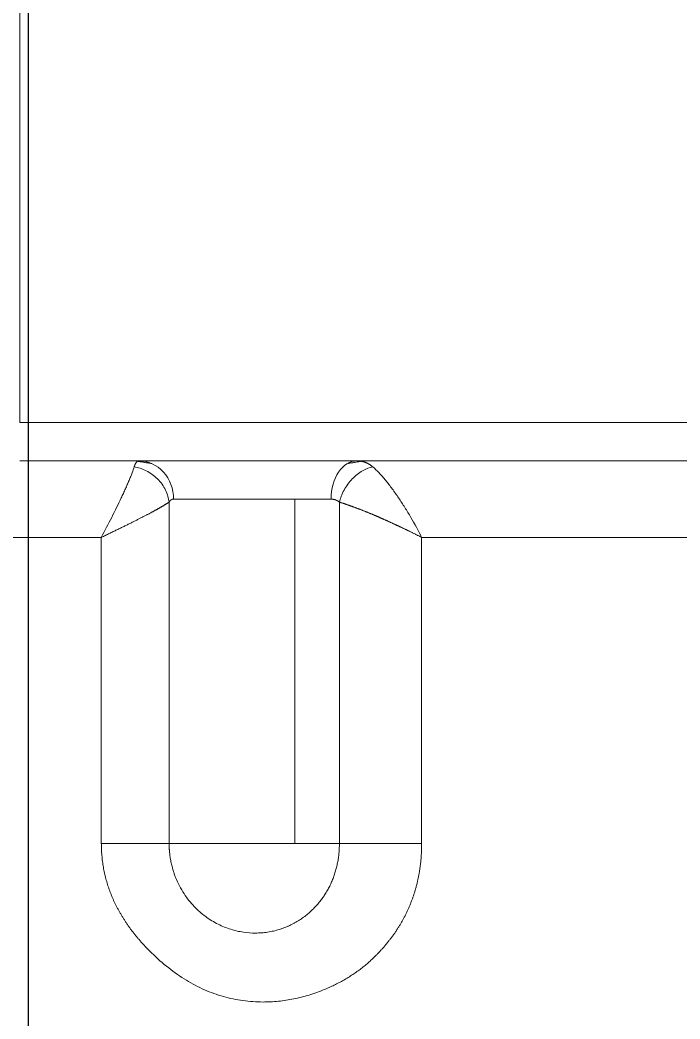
# Model space of a CAD drawing. Header units: millimetres. Extents: x 2915 to 5291, y 1031 to 4391.
# Drawn here: x 3776.96 to 3785.58, y 2247.19 to 2260.24 of the extents above; entities that cross this region are included whole.
import ezdxf

# ---------------------------------------------------------------- set-up
doc = ezdxf.new("R2010")
doc.units = ezdxf.units.MM
doc.linetypes.add('CENTERX2', pattern=[20.32, 12.7, -2.54, 2.54, -2.54])
doc.layers.add('CENTER', color=1, linetype='CENTERX2')

msp = doc.modelspace()

# ---------------------------------------------------------------- linework, layer by layer
at = {"linetype": 'Continuous', "lineweight": 13, "extrusion": (0, 1, 0)}
for p, q in [((3776.959, 2278.983), (3776.959, 2254.983)), ((3776.959, 2254.983), (3794.209, 2254.983)), ((3778.967, 2253.983), (3780.551, 2253.983)), ((3780.551, 2253.983), (3781.023, 2253.983)), ((3780.551, 2253.983), (3780.551, 2249.483)), ((3778.908, 2253.943), (3778.908, 2249.483)), ((3781.133, 2249.483), (3781.133, 2253.943)), ((3773.525, 2253.483), (3778.022, 2253.483)), ((3778.022, 2253.483), (3778.022, 2249.483)), ((3782.208, 2253.483), (3786.263, 2253.483)), ((3782.208, 2249.483), (3782.208, 2253.483)), ((3780.551, 2249.483), (3778.908, 2249.483)), ((3781.133, 2249.483), (3780.551, 2249.483))]:
    msp.add_line(p, q, dxfattribs=at)
at = {"linetype": 'Continuous', "lineweight": 18, "extrusion": (0, 1, 0)}
msp.add_line((3776.959, 2254.483), (3793.709, 2254.483), dxfattribs=at)
at = {"linetype": 'Continuous', "lineweight": 13}
for centre, major_axis, ratio, start_param, end_param in [((3778.515, 2253.983), (0, -0.5), 0.903159, 1.570796, 3.141593), ((3781.363, 2253.983), (0, 0.5), 0.678686, 0, 1.570796)]:
    msp.add_ellipse(centre, major_axis=major_axis, ratio=ratio, start_param=start_param, end_param=end_param, dxfattribs=at)
for points, knots in [([(3778.451, 2254.404), (3778.445, 2254.381), (3778.431, 2254.341), (3778.406, 2254.278), (3778.385, 2254.227), (3778.362, 2254.173), (3778.337, 2254.117), (3778.31, 2254.059), (3778.273, 2253.978), (3778.222, 2253.874), (3778.18, 2253.788), (3778.114, 2253.659), (3778.069, 2253.571), (3778.022, 2253.483)], [0, 0, 0, 0, 0.125, 0.1875, 0.25, 0.3125, 0.375, 0.4375, 0.5, 0.625, 0.75, 0.75, 1, 1, 1, 1]), ([(3778.908, 2253.943), (3778.902, 2253.994), (3778.879, 2254.075), (3778.818, 2254.178), (3778.758, 2254.249), (3778.687, 2254.309), (3778.584, 2254.371), (3778.502, 2254.396), (3778.451, 2254.404)], [0, 0, 0, 0, 0.250916, 0.37638, 0.501844, 0.627308, 0.752771, 1, 1, 1, 1]), ([(3781.57, 2254.404), (3781.527, 2254.396), (3781.458, 2254.371), (3781.366, 2254.309), (3781.3, 2254.249), (3781.241, 2254.178), (3781.176, 2254.075), (3781.145, 2253.994), (3781.133, 2253.943)], [0, 0, 0, 0, 0.247163, 0.37264, 0.498117, 0.623594, 0.749071, 1, 1, 1, 1]), ([(3782.208, 2253.483), (3782.164, 2253.571), (3782.116, 2253.659), (3782.041, 2253.788), (3781.989, 2253.874), (3781.921, 2253.978), (3781.866, 2254.059), (3781.823, 2254.117), (3781.781, 2254.173), (3781.738, 2254.227), (3781.695, 2254.278), (3781.638, 2254.341), (3781.597, 2254.381), (3781.57, 2254.404)], [0, 0, 0, 0, 0.25, 0.25, 0.375, 0.5, 0.5625, 0.625, 0.6875, 0.75, 0.8125, 0.875, 1, 1, 1, 1]), ([(3778.967, 2253.983), (3778.966, 2253.983), (3778.963, 2253.983), (3778.959, 2253.982), (3778.955, 2253.982), (3778.951, 2253.981), (3778.948, 2253.98), (3778.944, 2253.978), (3778.941, 2253.977), (3778.937, 2253.975), (3778.934, 2253.973), (3778.931, 2253.971), (3778.928, 2253.968), (3778.925, 2253.965), (3778.922, 2253.962), (3778.919, 2253.959), (3778.916, 2253.955), (3778.913, 2253.952), (3778.91, 2253.948), (3778.909, 2253.945), (3778.908, 2253.943)], [0, 0, 0, 0, 0.05692, 0.11346, 0.169659, 0.225558, 0.281196, 0.336616, 0.39186, 0.446968, 0.501984, 0.55695, 0.611909, 0.666904, 0.721978, 0.777173, 0.83253, 0.888093, 0.943903, 1, 1, 1, 1]), ([(3781.133, 2253.943), (3781.131, 2253.945), (3781.128, 2253.948), (3781.122, 2253.952), (3781.117, 2253.955), (3781.111, 2253.959), (3781.105, 2253.962), (3781.1, 2253.965), (3781.094, 2253.968), (3781.088, 2253.971), (3781.082, 2253.973), (3781.076, 2253.975), (3781.069, 2253.977), (3781.063, 2253.978), (3781.057, 2253.98), (3781.05, 2253.981), (3781.044, 2253.982), (3781.037, 2253.982), (3781.03, 2253.983), (3781.026, 2253.983), (3781.023, 2253.983)], [0, 0, 0, 0, 0.056097, 0.111907, 0.16747, 0.222827, 0.278022, 0.333096, 0.388091, 0.44305, 0.498016, 0.553032, 0.60814, 0.663384, 0.718804, 0.774442, 0.830341, 0.88654, 0.94308, 1, 1, 1, 1]), ([(3778.908, 2253.943), (3778.906, 2253.942), (3778.903, 2253.941), (3778.898, 2253.938), (3778.893, 2253.934), (3778.888, 2253.931), (3778.882, 2253.927), (3778.876, 2253.924), (3778.87, 2253.92), (3778.863, 2253.916), (3778.856, 2253.911), (3778.849, 2253.907), (3778.841, 2253.902), (3778.833, 2253.897), (3778.825, 2253.893), (3778.816, 2253.887), (3778.807, 2253.882), (3778.797, 2253.876), (3778.788, 2253.871), (3778.777, 2253.865), (3778.767, 2253.859), (3778.756, 2253.853), (3778.745, 2253.846), (3778.733, 2253.84), (3778.721, 2253.833), (3778.708, 2253.826), (3778.695, 2253.819), (3778.681, 2253.811), (3778.667, 2253.804), (3778.653, 2253.796), (3778.638, 2253.788), (3778.623, 2253.78), (3778.607, 2253.772), (3778.591, 2253.764), (3778.575, 2253.755), (3778.558, 2253.746), (3778.54, 2253.738), (3778.522, 2253.728), (3778.504, 2253.719), (3778.485, 2253.71), (3778.466, 2253.7), (3778.446, 2253.69), (3778.426, 2253.68), (3778.406, 2253.67), (3778.384, 2253.66), (3778.363, 2253.649), (3778.341, 2253.638), (3778.319, 2253.627), (3778.296, 2253.616), (3778.273, 2253.605), (3778.25, 2253.594), (3778.226, 2253.582), (3778.201, 2253.57), (3778.177, 2253.558), (3778.152, 2253.546), (3778.127, 2253.534), (3778.101, 2253.521), (3778.075, 2253.509), (3778.049, 2253.496), (3778.031, 2253.487), (3778.022, 2253.483)], [0, 0, 0, 0, 0.011436, 0.023066, 0.03489, 0.046909, 0.059124, 0.071536, 0.084146, 0.096954, 0.109961, 0.123168, 0.136575, 0.150183, 0.163993, 0.178005, 0.192219, 0.206636, 0.221257, 0.236081, 0.251111, 0.266345, 0.281784, 0.297429, 0.31328, 0.329338, 0.345602, 0.362073, 0.378752, 0.395638, 0.412733, 0.430036, 0.447547, 0.465267, 0.483197, 0.501335, 0.519684, 0.538242, 0.55701, 0.575989, 0.595178, 0.614577, 0.634188, 0.65401, 0.674043, 0.694287, 0.714743, 0.735411, 0.756291, 0.777383, 0.798687, 0.820204, 0.841933, 0.863875, 0.886029, 0.908397, 0.930978, 0.953772, 0.976779, 1, 1, 1, 1]), ([(3781.581, 2253.777), (3781.576, 2253.779), (3781.567, 2253.783), (3781.553, 2253.789), (3781.539, 2253.794), (3781.526, 2253.8), (3781.512, 2253.805), (3781.499, 2253.811), (3781.486, 2253.816), (3781.473, 2253.821), (3781.46, 2253.826), (3781.447, 2253.831), (3781.435, 2253.836), (3781.422, 2253.841), (3781.41, 2253.846), (3781.398, 2253.851), (3781.386, 2253.855), (3781.374, 2253.86), (3781.362, 2253.864), (3781.35, 2253.869), (3781.339, 2253.873), (3781.328, 2253.877), (3781.316, 2253.881), (3781.305, 2253.885), (3781.294, 2253.889), (3781.284, 2253.893), (3781.273, 2253.897), (3781.263, 2253.901), (3781.252, 2253.904), (3781.242, 2253.908), (3781.232, 2253.911), (3781.223, 2253.915), (3781.213, 2253.918), (3781.203, 2253.921), (3781.194, 2253.924), (3781.185, 2253.927), (3781.176, 2253.93), (3781.167, 2253.933), (3781.158, 2253.936), (3781.15, 2253.938), (3781.141, 2253.941), (3781.136, 2253.943), (3781.133, 2253.943)], [0, 0, 0, 0, 0.027544, 0.054952, 0.082224, 0.10936, 0.13636, 0.163226, 0.189957, 0.216554, 0.243018, 0.269349, 0.295547, 0.321613, 0.347547, 0.373351, 0.399023, 0.424566, 0.449978, 0.475262, 0.500417, 0.525444, 0.550344, 0.575116, 0.599763, 0.624283, 0.648678, 0.672949, 0.697095, 0.721118, 0.745018, 0.768796, 0.792453, 0.815988, 0.839404, 0.862699, 0.885876, 0.908934, 0.931875, 0.954699, 0.977407, 1, 1, 1, 1]), ([(3782.208, 2253.483), (3782.203, 2253.485), (3782.193, 2253.491), (3782.178, 2253.498), (3782.163, 2253.506), (3782.148, 2253.513), (3782.133, 2253.521), (3782.119, 2253.528), (3782.104, 2253.536), (3782.089, 2253.543), (3782.075, 2253.55), (3782.061, 2253.557), (3782.046, 2253.564), (3782.032, 2253.571), (3782.018, 2253.578), (3782.004, 2253.584), (3781.991, 2253.591), (3781.977, 2253.597), (3781.964, 2253.604), (3781.95, 2253.61), (3781.937, 2253.616), (3781.924, 2253.622), (3781.911, 2253.629), (3781.898, 2253.635), (3781.886, 2253.64), (3781.873, 2253.646), (3781.861, 2253.652), (3781.849, 2253.658), (3781.837, 2253.663), (3781.825, 2253.669), (3781.813, 2253.674), (3781.801, 2253.679), (3781.79, 2253.684), (3781.779, 2253.69), (3781.768, 2253.695), (3781.757, 2253.7), (3781.746, 2253.704), (3781.736, 2253.709), (3781.725, 2253.714), (3781.715, 2253.718), (3781.705, 2253.723), (3781.695, 2253.727), (3781.685, 2253.732), (3781.675, 2253.736), (3781.666, 2253.74), (3781.657, 2253.744), (3781.648, 2253.748), (3781.639, 2253.752), (3781.63, 2253.756), (3781.621, 2253.76), (3781.613, 2253.763), (3781.605, 2253.767), (3781.596, 2253.77), (3781.588, 2253.774), (3781.583, 2253.776), (3781.581, 2253.777)], [0, 0, 0, 0, 0.025174, 0.050106, 0.074794, 0.099239, 0.123442, 0.147402, 0.171119, 0.194593, 0.217824, 0.240813, 0.263558, 0.286061, 0.308321, 0.330339, 0.352113, 0.373645, 0.394935, 0.415981, 0.436785, 0.457347, 0.477666, 0.497742, 0.517576, 0.537167, 0.556516, 0.575622, 0.594486, 0.613108, 0.631487, 0.649624, 0.667519, 0.685171, 0.702581, 0.719749, 0.736675, 0.753359, 0.769801, 0.786001, 0.801959, 0.817675, 0.833149, 0.848381, 0.863372, 0.878121, 0.892628, 0.906894, 0.920919, 0.934702, 0.948244, 0.961544, 0.974604, 0.987422, 1, 1, 1, 1]), ([(3778.908, 2249.483), (3778.878, 2249.483), (3778.792, 2249.483), (3778.579, 2249.483), (3778.308, 2249.483), (3778.115, 2249.483), (3778.022, 2249.483)], [0, 0, 0, 0, 0.250043, 0.500086, 0.750129, 1, 1, 1, 1]), ([(3782.208, 2249.483), (3782.12, 2249.483), (3781.927, 2249.483), (3781.62, 2249.483), (3781.339, 2249.483), (3781.193, 2249.483), (3781.133, 2249.483)], [0, 0, 0, 0, 0.249871, 0.499914, 0.749957, 1, 1, 1, 1])]:
    msp.add_open_spline(points, degree=3, knots=knots, dxfattribs=at)
at = {"linetype": 'Continuous', "lineweight": 18}
for points, knots in [([(3778.451, 2254.404), (3778.452, 2254.406), (3778.453, 2254.41), (3778.455, 2254.415), (3778.457, 2254.421), (3778.459, 2254.426), (3778.461, 2254.431), (3778.463, 2254.436), (3778.465, 2254.44), (3778.468, 2254.445), (3778.47, 2254.449), (3778.472, 2254.453), (3778.474, 2254.456), (3778.477, 2254.46), (3778.479, 2254.463), (3778.482, 2254.466), (3778.484, 2254.468), (3778.487, 2254.471), (3778.489, 2254.473), (3778.492, 2254.475), (3778.495, 2254.477), (3778.498, 2254.479), (3778.5, 2254.48), (3778.503, 2254.481), (3778.506, 2254.482), (3778.509, 2254.482), (3778.512, 2254.483), (3778.514, 2254.483), (3778.515, 2254.483)], [0, 0, 0, 0, 0.037952, 0.075942, 0.113969, 0.152035, 0.190139, 0.228283, 0.266466, 0.304689, 0.342953, 0.381257, 0.419603, 0.45799, 0.496419, 0.534891, 0.573406, 0.611964, 0.650565, 0.689211, 0.7279, 0.766635, 0.805414, 0.844239, 0.88311, 0.922027, 0.96099, 1, 1, 1, 1]), ([(3781.363, 2254.483), (3781.366, 2254.483), (3781.371, 2254.483), (3781.38, 2254.482), (3781.389, 2254.482), (3781.397, 2254.481), (3781.406, 2254.48), (3781.414, 2254.479), (3781.423, 2254.477), (3781.431, 2254.475), (3781.439, 2254.473), (3781.447, 2254.471), (3781.456, 2254.468), (3781.464, 2254.466), (3781.472, 2254.463), (3781.48, 2254.46), (3781.488, 2254.456), (3781.495, 2254.453), (3781.503, 2254.449), (3781.511, 2254.445), (3781.519, 2254.44), (3781.526, 2254.436), (3781.534, 2254.431), (3781.541, 2254.426), (3781.548, 2254.421), (3781.555, 2254.415), (3781.563, 2254.41), (3781.567, 2254.406), (3781.57, 2254.404)], [0, 0, 0, 0, 0.03901, 0.077973, 0.11689, 0.155761, 0.194586, 0.233365, 0.2721, 0.310789, 0.349435, 0.388036, 0.426594, 0.465109, 0.503581, 0.54201, 0.580397, 0.618743, 0.657047, 0.695311, 0.733534, 0.771717, 0.809861, 0.847965, 0.886031, 0.924058, 0.962048, 1, 1, 1, 1]), ([(3782.208, 2249.483), (3782.208, 2249.475), (3782.208, 2249.46), (3782.208, 2249.437), (3782.207, 2249.415), (3782.206, 2249.393), (3782.205, 2249.37), (3782.204, 2249.348), (3782.203, 2249.326), (3782.201, 2249.304), (3782.2, 2249.282), (3782.198, 2249.26), (3782.195, 2249.238), (3782.193, 2249.216), (3782.19, 2249.195), (3782.187, 2249.173), (3782.184, 2249.152), (3782.181, 2249.13), (3782.178, 2249.109), (3782.174, 2249.088), (3782.17, 2249.067), (3782.166, 2249.046), (3782.162, 2249.025), (3782.157, 2249.004), (3782.153, 2248.983), (3782.148, 2248.963), (3782.143, 2248.942), (3782.137, 2248.922), (3782.132, 2248.901), (3782.126, 2248.881), (3782.12, 2248.861), (3782.114, 2248.84), (3782.107, 2248.82), (3782.101, 2248.8), (3782.094, 2248.781), (3782.087, 2248.761), (3782.08, 2248.741), (3782.072, 2248.722), (3782.065, 2248.702), (3782.057, 2248.683), (3782.049, 2248.663), (3782.04, 2248.644), (3782.032, 2248.625), (3782.023, 2248.606), (3782.014, 2248.587), (3782.005, 2248.568), (3781.996, 2248.549), (3781.986, 2248.53), (3781.977, 2248.512), (3781.967, 2248.493), (3781.957, 2248.475), (3781.946, 2248.457), (3781.936, 2248.438), (3781.925, 2248.42), (3781.914, 2248.402), (3781.903, 2248.384), (3781.891, 2248.366), (3781.879, 2248.348), (3781.868, 2248.33), (3781.856, 2248.313), (3781.843, 2248.295), (3781.831, 2248.278), (3781.818, 2248.26), (3781.805, 2248.243), (3781.792, 2248.226), (3781.779, 2248.209), (3781.765, 2248.192), (3781.751, 2248.175), (3781.737, 2248.158), (3781.723, 2248.141), (3781.709, 2248.125), (3781.694, 2248.108), (3781.679, 2248.091), (3781.664, 2248.075), (3781.649, 2248.059), (3781.633, 2248.042), (3781.607, 2248.016), (3781.57, 2247.979), (3781.521, 2247.934), (3781.47, 2247.89), (3781.417, 2247.848), (3781.363, 2247.808), (3781.307, 2247.77), (3781.249, 2247.733), (3781.189, 2247.698), (3781.128, 2247.664), (3781.066, 2247.632), (3781.001, 2247.602), (3780.893, 2247.556), (3780.739, 2247.5), (3780.539, 2247.449), (3780.337, 2247.418), (3780.115, 2247.407), (3779.873, 2247.423), (3779.616, 2247.477), (3779.367, 2247.567), (3779.127, 2247.693), (3778.895, 2247.855), (3778.739, 2247.993), (3778.647, 2248.084), (3778.616, 2248.116), (3778.585, 2248.149), (3778.555, 2248.181), (3778.526, 2248.214), (3778.498, 2248.247), (3778.47, 2248.28), (3778.444, 2248.314), (3778.418, 2248.347), (3778.393, 2248.381), (3778.369, 2248.415), (3778.345, 2248.449), (3778.323, 2248.484), (3778.301, 2248.518), (3778.28, 2248.553), (3778.26, 2248.588), (3778.24, 2248.623), (3778.222, 2248.658), (3778.204, 2248.694), (3778.187, 2248.729), (3778.171, 2248.765), (3778.156, 2248.801), (3778.142, 2248.838), (3778.128, 2248.874), (3778.115, 2248.911), (3778.103, 2248.947), (3778.092, 2248.984), (3778.082, 2249.022), (3778.072, 2249.059), (3778.064, 2249.097), (3778.056, 2249.134), (3778.049, 2249.172), (3778.043, 2249.211), (3778.037, 2249.249), (3778.033, 2249.287), (3778.029, 2249.326), (3778.026, 2249.365), (3778.024, 2249.404), (3778.023, 2249.443), (3778.023, 2249.47), (3778.022, 2249.483)], [0, 0, 0, 0, 0.00345, 0.006886, 0.01031, 0.013721, 0.017121, 0.020508, 0.023884, 0.027249, 0.030603, 0.033947, 0.037281, 0.040606, 0.04392, 0.047226, 0.050524, 0.053813, 0.057094, 0.060368, 0.063635, 0.066895, 0.070149, 0.073397, 0.076639, 0.079877, 0.083109, 0.086337, 0.089561, 0.092782, 0.095999, 0.099214, 0.102426, 0.105636, 0.108844, 0.112052, 0.115258, 0.118465, 0.121671, 0.124877, 0.128085, 0.131293, 0.134504, 0.137716, 0.140931, 0.144148, 0.147369, 0.150594, 0.153822, 0.157055, 0.160292, 0.163535, 0.166784, 0.170038, 0.173299, 0.176566, 0.179841, 0.183123, 0.186413, 0.189711, 0.193017, 0.196333, 0.199658, 0.202993, 0.206338, 0.209693, 0.213059, 0.216436, 0.219824, 0.223225, 0.226637, 0.230062, 0.2335, 0.23695, 0.240414, 0.243892, 0.247384, 0.257765, 0.268162, 0.278589, 0.289058, 0.299581, 0.31017, 0.320837, 0.331594, 0.342451, 0.353421, 0.364513, 0.375738, 0.408614, 0.440647, 0.472123, 0.503342, 0.543989, 0.584071, 0.624353, 0.665587, 0.708478, 0.75365, 0.760592, 0.767467, 0.774276, 0.78102, 0.787702, 0.794324, 0.800886, 0.807392, 0.813844, 0.820243, 0.826591, 0.832892, 0.839146, 0.845357, 0.851527, 0.857658, 0.863752, 0.869813, 0.875842, 0.881843, 0.887817, 0.893768, 0.899698, 0.90561, 0.911507, 0.917391, 0.923265, 0.929132, 0.934995, 0.940856, 0.946719, 0.952585, 0.958459, 0.964342, 0.970238, 0.976149, 0.982078, 0.988028, 0.994001, 1, 1, 1, 1]), ([(3778.908, 2249.483), (3778.908, 2249.483), (3778.908, 2249.482), (3778.908, 2249.482), (3778.908, 2249.482), (3778.908, 2249.481), (3778.908, 2249.48), (3778.908, 2249.479), (3778.908, 2249.478), (3778.908, 2249.476), (3778.908, 2249.474), (3778.908, 2249.472), (3778.908, 2249.47), (3778.908, 2249.467), (3778.908, 2249.465), (3778.908, 2249.462), (3778.908, 2249.459), (3778.908, 2249.456), (3778.908, 2249.452), (3778.908, 2249.448), (3778.909, 2249.442), (3778.909, 2249.436), (3778.909, 2249.428), (3778.91, 2249.419), (3778.91, 2249.409), (3778.911, 2249.399), (3778.913, 2249.375), (3778.916, 2249.341), (3778.922, 2249.298), (3778.928, 2249.261), (3778.935, 2249.228), (3778.942, 2249.198), (3778.951, 2249.163), (3778.962, 2249.125), (3778.976, 2249.083), (3779.001, 2249.016), (3779.041, 2248.929), (3779.1, 2248.828), (3779.164, 2248.739), (3779.255, 2248.635), (3779.38, 2248.525), (3779.543, 2248.425), (3779.71, 2248.358), (3779.874, 2248.32), (3779.997, 2248.311), (3780.076, 2248.313), (3780.116, 2248.315), (3780.156, 2248.319), (3780.195, 2248.324), (3780.234, 2248.331), (3780.272, 2248.339), (3780.309, 2248.348), (3780.346, 2248.359), (3780.381, 2248.37), (3780.416, 2248.383), (3780.45, 2248.397), (3780.484, 2248.412), (3780.516, 2248.428), (3780.548, 2248.445), (3780.579, 2248.462), (3780.609, 2248.481), (3780.638, 2248.5), (3780.666, 2248.52), (3780.693, 2248.541), (3780.72, 2248.562), (3780.745, 2248.584), (3780.77, 2248.607), (3780.794, 2248.63), (3780.817, 2248.654), (3780.839, 2248.678), (3780.86, 2248.702), (3780.88, 2248.727), (3780.9, 2248.753), (3780.919, 2248.779), (3780.936, 2248.805), (3780.953, 2248.831), (3780.97, 2248.858), (3780.985, 2248.885), (3780.999, 2248.913), (3781.013, 2248.94), (3781.026, 2248.968), (3781.038, 2248.997), (3781.05, 2249.025), (3781.061, 2249.054), (3781.071, 2249.083), (3781.08, 2249.112), (3781.088, 2249.141), (3781.096, 2249.171), (3781.103, 2249.201), (3781.109, 2249.231), (3781.115, 2249.262), (3781.12, 2249.293), (3781.124, 2249.324), (3781.127, 2249.355), (3781.13, 2249.386), (3781.131, 2249.418), (3781.133, 2249.45), (3781.133, 2249.472), (3781.133, 2249.483)], [0, 0, 0, 0, 0.000068, 0.000175, 0.000334, 0.00055, 0.000826, 0.001162, 0.001558, 0.002014, 0.002529, 0.003101, 0.003728, 0.004408, 0.005138, 0.005915, 0.006739, 0.007609, 0.008526, 0.009748, 0.011268, 0.013087, 0.015204, 0.01762, 0.020334, 0.023347, 0.026658, 0.039686, 0.051787, 0.062964, 0.070524, 0.079215, 0.089039, 0.099997, 0.112091, 0.125323, 0.159353, 0.191523, 0.221844, 0.250325, 0.306255, 0.359078, 0.408918, 0.455886, 0.500085, 0.511564, 0.52293, 0.534185, 0.545329, 0.556364, 0.567292, 0.578115, 0.588834, 0.599449, 0.609964, 0.620378, 0.630693, 0.640911, 0.651034, 0.661061, 0.670996, 0.680839, 0.690592, 0.700257, 0.709836, 0.71933, 0.728743, 0.738075, 0.74733, 0.75651, 0.765618, 0.774656, 0.783629, 0.792538, 0.801388, 0.810183, 0.818927, 0.827623, 0.836276, 0.844891, 0.853473, 0.862027, 0.870558, 0.879072, 0.887574, 0.896071, 0.904569, 0.913074, 0.921592, 0.930131, 0.938696, 0.947296, 0.955936, 0.964624, 0.973368, 0.982173, 0.991048, 1, 1, 1, 1])]:
    msp.add_open_spline(points, degree=3, knots=knots, dxfattribs=at)
for points in [[(3778.68, 2254.448), (3778.493, 2254.478)], [(3781.421, 2254.478), (3781.239, 2254.448)]]:
    msp.add_open_spline(points, degree=1, dxfattribs=at)
at = {"layer": 'CENTER', "ltscale": 1.5}
msp.add_line((3777.067, 3148.446), (3777.067, 1836.335), dxfattribs=at)

doc.saveas('drawing.dxf')
